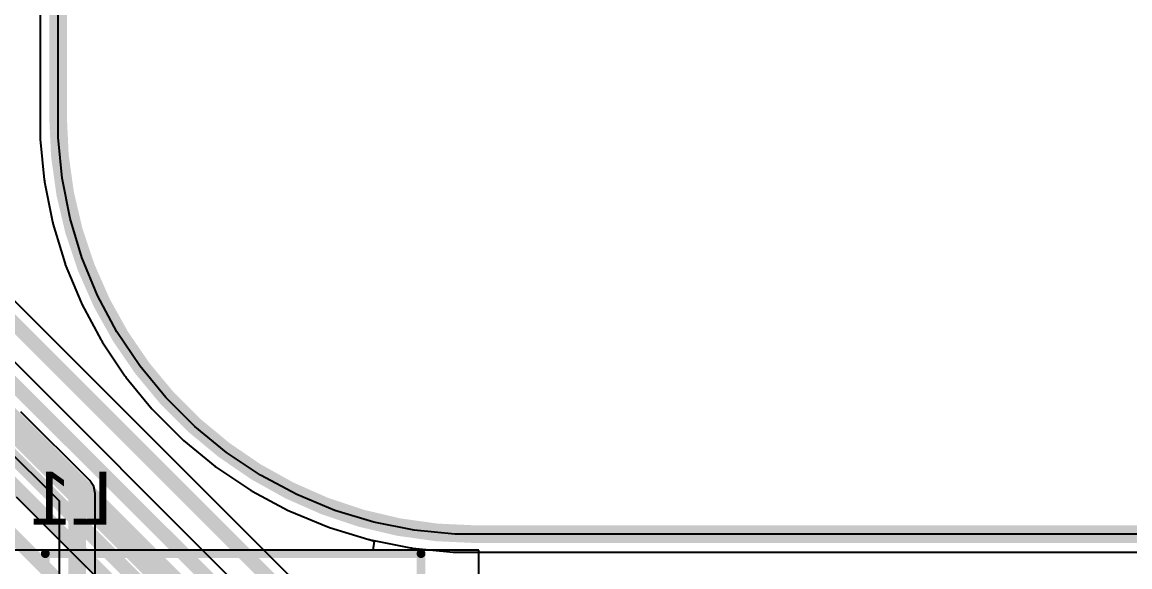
# Model space of a CAD drawing. Header units: inches. Extents: x -22 to 5433, y -13 to 5447.
# Drawn here: x 35.07 to 50.99, y 3.54 to 11.37 of the extents above; entities that cross this region are included whole.
import ezdxf

# ---------------------------------------------------------------- set-up
doc = ezdxf.new("R2010")
doc.units = ezdxf.units.IN
for name, color, linetype in [('Board_outline', 216, 'Continuous'), ('Bottom Layer', 5, 'Continuous'), ('Bottom Overlay', 54, 'Continuous'), ('Dimensions', 6, 'Continuous'), ('Ground', 16, 'Continuous'), ('Multi-Layer', 9, 'Continuous'), ('Power', 76, 'Continuous'), ('Top Layer', 1, 'Continuous')]:
    doc.layers.add(name, color=color, linetype=linetype)
doc.styles.add('Arial', font='', dxfattribs={"height": 0.2})
doc.styles.get('Arial').set_extended_font_data('Arial')

msp = doc.modelspace()

# ---------------------------------------------------------------- linework, layer by layer
at = {"layer": 'Board_outline'}
for points in [[(35.584, 10.007, 0.254, 0.254, 0), (35.584, 20.983, 0.254, 0.254, 0)], [(41.584, 4.007, 0.254, 0.254, -0.414214), (35.584, 10.007, 0.254, 0.254, 0)], [(41.584, 4.007, 0.254, 0.254, 0), (52.561, 4.007, 0.254, 0.254, 0)]]:
    msp.add_lwpolyline(points, format="xyseb", dxfattribs=at)
for points in [[(35.52, 10.007, 0.127, 0.127, 1), (35.647, 10.007, 0.127, 0.127, 1)], [(35.52, 10.007, 0.127, 0.127, 1), (35.647, 10.007, 0.127, 0.127, 1)], [(41.52, 4.007, 0.127, 0.127, 1), (41.647, 4.007, 0.127, 0.127, 1)], [(41.52, 4.007, 0.127, 0.127, 1), (41.647, 4.007, 0.127, 0.127, 1)]]:
    msp.add_lwpolyline(points, format="xyseb", close=True, dxfattribs=at)
at = {"layer": 'Bottom Layer'}
for p, q in [((35.325, 20.983), (35.325, 10.007)), ((35.325, 10.007), (35.325, 10.007)), ((35.325, 10.007), (35.325, 9.712)), ((35.325, 9.712), (35.327, 9.699)), ((35.327, 9.699), (35.326, 9.686)), ((35.326, 9.686), (35.384, 9.1)), ((35.384, 9.1), (35.388, 9.087)), ((35.388, 9.087), (35.388, 9.075)), ((35.388, 9.075), (35.503, 8.496)), ((35.503, 8.496), (35.508, 8.485)), ((35.508, 8.485), (35.509, 8.472)), ((35.509, 8.472), (35.68, 7.908)), ((35.68, 7.908), (35.686, 7.896)), ((35.686, 7.896), (35.688, 7.884)), ((35.688, 7.884), (35.914, 7.339)), ((35.914, 7.339), (35.921, 7.328)), ((35.921, 7.328), (35.925, 7.316)), ((35.925, 7.316), (36.203, 6.796)), ((36.203, 6.796), (36.211, 6.786)), ((36.211, 6.786), (36.216, 6.774)), ((36.216, 6.774), (36.543, 6.284)), ((36.543, 6.284), (36.552, 6.275)), ((36.552, 6.275), (36.559, 6.264)), ((36.559, 6.264), (36.933, 5.808)), ((36.933, 5.808), (36.942, 5.8)), ((36.942, 5.8), (36.95, 5.789)), ((36.95, 5.789), (37.366, 5.372)), ((37.366, 5.372), (37.377, 5.365)), ((37.377, 5.365), (37.385, 5.355)), ((37.385, 5.355), (37.841, 4.981)), ((37.841, 4.981), (37.852, 4.975)), ((37.852, 4.975), (37.861, 4.966)), ((37.861, 4.966), (38.352, 4.639)), ((38.352, 4.639), (38.363, 4.634)), ((38.363, 4.634), (38.373, 4.626)), ((38.373, 4.626), (38.893, 4.348)), ((38.893, 4.348), (38.906, 4.344)), ((38.906, 4.344), (38.916, 4.337)), ((38.916, 4.337), (39.461, 4.111)), ((39.461, 4.111), (39.474, 4.109)), ((39.474, 4.109), (39.485, 4.103)), ((39.485, 4.103), (40.049, 3.932)), ((40.049, 3.932), (40.055, 3.931)), ((40.055, 3.931), (40.128, 3.905)), ((40.128, 3.905), (40.106, 3.778)), ((41.63, 3.778), (34.465, 3.778)), ((40.106, 3.778), (34.465, 3.778)), ((41.63, -1.54), (41.63, 3.778)), ((41.63, 2.505), (41.63, 3.748)), ((41.63, 3.748), (52.855, 3.748))]:
    msp.add_line(p, q, dxfattribs=at)
at = {"layer": 'Bottom Overlay'}
for points in [[(35.401, 2.685, 0.127, 0.127, 0), (35.401, 3.728, 0.127, 0.127, 0)], [(35.401, 3.728, 0.127, 0.127, 0), (40.801, 3.728, 0.127, 0.127, 0)], [(40.801, 2.685, 0.127, 0.127, 0), (40.801, 3.728, 0.127, 0.127, 0)]]:
    msp.add_lwpolyline(points, format="xyseb", dxfattribs=at)
for points in [[(35.369, 3.728, 0.0635, 0.0635, 1), (35.433, 3.728, 0.0635, 0.0635, 1)], [(35.369, 3.728, 0.0635, 0.0635, 1), (35.433, 3.728, 0.0635, 0.0635, 1)], [(40.769, 3.728, 0.0635, 0.0635, 1), (40.833, 3.728, 0.0635, 0.0635, 1)], [(40.769, 3.728, 0.0635, 0.0635, 1), (40.833, 3.728, 0.0635, 0.0635, 1)]]:
    msp.add_lwpolyline(points, format="xyseb", close=True, dxfattribs=at)
at = {"layer": 'Dimensions'}
for p, q in [((35.584, 10.007), (35.584, 20.983)), ((35.584, 10.007), (35.584, 10.007)), ((35.584, 9.712), (35.584, 10.007)), ((35.642, 9.125), (35.584, 9.712)), ((35.757, 8.547), (35.642, 9.125)), ((35.928, 7.983), (35.757, 8.547)), ((36.153, 7.438), (35.928, 7.983)), ((36.431, 6.918), (36.153, 7.438)), ((36.759, 6.428), (36.431, 6.918)), ((37.133, 5.972), (36.759, 6.428)), ((37.55, 5.556), (37.133, 5.972)), ((38.005, 5.182), (37.55, 5.556)), ((38.495, 4.854), (38.005, 5.182)), ((39.015, 4.576), (38.495, 4.854)), ((39.56, 4.35), (39.015, 4.576)), ((40.124, 4.179), (39.56, 4.35)), ((40.702, 4.064), (40.124, 4.179)), ((41.289, 4.007), (40.702, 4.064)), ((41.584, 4.007), (41.289, 4.007)), ((52.561, 4.007), (41.584, 4.007))]:
    msp.add_line(p, q, dxfattribs=at)
at = {"layer": 'Ground'}
for p, q in [((35.325, 20.983), (35.325, 10.007)), ((35.325, 10.007), (35.325, 10.007)), ((35.325, 10.007), (35.325, 9.712)), ((35.325, 9.712), (35.327, 9.699)), ((35.327, 9.699), (35.326, 9.686)), ((35.326, 9.686), (35.384, 9.1)), ((35.384, 9.1), (35.388, 9.087)), ((35.388, 9.087), (35.388, 9.075)), ((35.388, 9.075), (35.503, 8.496)), ((35.503, 8.496), (35.508, 8.485)), ((35.508, 8.485), (35.509, 8.472)), ((35.509, 8.472), (35.68, 7.908)), ((35.68, 7.908), (35.686, 7.896)), ((35.686, 7.896), (35.688, 7.884)), ((35.688, 7.884), (35.914, 7.339)), ((40.149, 2.171), (34.865, 7.455)), ((35.914, 7.339), (35.921, 7.328)), ((35.921, 7.328), (35.925, 7.316)), ((35.925, 7.316), (36.203, 6.796)), ((36.203, 6.796), (36.211, 6.786)), ((36.211, 6.786), (36.216, 6.774)), ((36.216, 6.774), (36.543, 6.284)), ((36.543, 6.284), (36.552, 6.275)), ((36.552, 6.275), (36.559, 6.264)), ((36.559, 6.264), (36.933, 5.808)), ((36.933, 5.808), (36.942, 5.8)), ((36.942, 5.8), (36.95, 5.789)), ((36.95, 5.789), (37.366, 5.372)), ((37.366, 5.372), (37.377, 5.365)), ((37.377, 5.365), (37.385, 5.355)), ((37.385, 5.355), (37.841, 4.981)), ((37.841, 4.981), (37.852, 4.975)), ((37.852, 4.975), (37.861, 4.966)), ((37.861, 4.966), (38.352, 4.639)), ((38.352, 4.639), (38.363, 4.634)), ((38.363, 4.634), (38.373, 4.626)), ((38.373, 4.626), (38.893, 4.348)), ((38.893, 4.348), (38.906, 4.344)), ((38.906, 4.344), (38.916, 4.337)), ((38.916, 4.337), (39.461, 4.111)), ((39.461, 4.111), (39.474, 4.109)), ((39.474, 4.109), (39.485, 4.103)), ((39.485, 4.103), (40.049, 3.932)), ((40.049, 3.932), (40.062, 3.93)), ((40.062, 3.93), (40.074, 3.925)), ((40.074, 3.925), (40.652, 3.81)), ((40.652, 3.81), (40.665, 3.81)), ((40.665, 3.81), (40.677, 3.807)), ((40.677, 3.807), (41.264, 3.749)), ((41.264, 3.749), (41.276, 3.75)), ((41.276, 3.75), (41.289, 3.748)), ((41.289, 3.748), (52.855, 3.748))]:
    msp.add_line(p, q, dxfattribs=at)
for points in [[(31.971, 7.686, 0.203, 0.203, 0), (39.889, -0.232, 0.203, 0.203, 0)], [(32.72, 7.661, 0.203, 0.203, 0), (40.059, 0.322, 0.203, 0.203, 0)], [(31.453, 7.466, 0.203, 0.203, 0), (40.523, -1.604, 0.203, 0.203, 0)], [(34.632, 7.359, 0.203, 0.203, 0), (40.053, 1.938, 0.203, 0.203, 0)], [(34.077, 7.035, 0.203, 0.203, 0), (40.116, 0.996, 0.203, 0.203, 0)]]:
    msp.add_lwpolyline(points, format="xyseb", dxfattribs=at)
at = {"layer": 'Multi-Layer'}
for p, q in [((35.584, 10.007), (35.584, 20.983)), ((35.584, 10.007), (35.584, 10.007)), ((35.584, 9.712), (35.584, 10.007)), ((35.642, 9.125), (35.584, 9.712)), ((35.757, 8.547), (35.642, 9.125)), ((35.928, 7.983), (35.757, 8.547)), ((36.153, 7.438), (35.928, 7.983)), ((36.431, 6.918), (36.153, 7.438)), ((36.759, 6.428), (36.431, 6.918)), ((37.133, 5.972), (36.759, 6.428)), ((37.55, 5.556), (37.133, 5.972)), ((38.005, 5.182), (37.55, 5.556)), ((38.495, 4.854), (38.005, 5.182)), ((39.015, 4.576), (38.495, 4.854)), ((39.56, 4.35), (39.015, 4.576)), ((40.124, 4.179), (39.56, 4.35)), ((40.702, 4.064), (40.124, 4.179)), ((41.289, 4.007), (40.702, 4.064)), ((41.584, 4.007), (41.289, 4.007)), ((52.561, 4.007), (41.584, 4.007))]:
    msp.add_line(p, q, dxfattribs=at)
at = {"layer": 'Power'}
for p, q in [((35.325, 20.983), (35.325, 10.007)), ((35.325, 10.007), (35.325, 10.007)), ((35.325, 10.007), (35.325, 9.712)), ((35.325, 9.712), (35.327, 9.699)), ((35.327, 9.699), (35.326, 9.686)), ((35.326, 9.686), (35.384, 9.1)), ((35.384, 9.1), (35.388, 9.087)), ((35.388, 9.087), (35.388, 9.075)), ((35.388, 9.075), (35.503, 8.496)), ((35.503, 8.496), (35.508, 8.485)), ((35.508, 8.485), (35.509, 8.472)), ((35.509, 8.472), (35.68, 7.908)), ((35.68, 7.908), (35.686, 7.896)), ((35.686, 7.896), (35.688, 7.884)), ((35.688, 7.884), (35.914, 7.339)), ((39.271, 2.171), (33.649, 7.792)), ((35.914, 7.339), (35.921, 7.328)), ((35.921, 7.328), (35.925, 7.316)), ((35.925, 7.316), (36.203, 6.796)), ((36.203, 6.796), (36.211, 6.786)), ((36.211, 6.786), (36.216, 6.774)), ((36.216, 6.774), (36.543, 6.284)), ((36.543, 6.284), (36.552, 6.275)), ((36.552, 6.275), (36.559, 6.264)), ((36.559, 6.264), (36.933, 5.808)), ((36.933, 5.808), (36.942, 5.8)), ((36.942, 5.8), (36.95, 5.789)), ((36.95, 5.789), (37.366, 5.372)), ((37.366, 5.372), (37.377, 5.365)), ((37.377, 5.365), (37.385, 5.355)), ((37.385, 5.355), (37.841, 4.981)), ((37.841, 4.981), (37.852, 4.975)), ((37.852, 4.975), (37.861, 4.966)), ((37.861, 4.966), (38.352, 4.639)), ((38.352, 4.639), (38.363, 4.634)), ((38.363, 4.634), (38.373, 4.626)), ((38.373, 4.626), (38.893, 4.348)), ((34.984, 4.543), (35.591, 3.936)), ((38.893, 4.348), (38.906, 4.344)), ((38.906, 4.344), (38.916, 4.337)), ((38.916, 4.337), (39.461, 4.111)), ((39.461, 4.111), (39.474, 4.109)), ((39.474, 4.109), (39.485, 4.103)), ((39.485, 4.103), (40.049, 3.932)), ((35.591, 3.936), (36.438, 3.089)), ((40.049, 3.932), (40.062, 3.93)), ((40.062, 3.93), (40.074, 3.925)), ((40.074, 3.925), (40.652, 3.81)), ((40.652, 3.81), (40.665, 3.81)), ((40.665, 3.81), (40.677, 3.807)), ((40.677, 3.807), (41.264, 3.749)), ((41.264, 3.749), (41.276, 3.75)), ((41.276, 3.75), (41.289, 3.748)), ((41.289, 3.748), (52.855, 3.748))]:
    msp.add_line(p, q, dxfattribs=at)
for points in [[(28.901, 11.158, 0.203, 0.203, 0), (39.062, 0.996, 0.203, 0.203, 0)], [(30.593, 10.052, 0.203, 0.203, 0), (39.176, 1.469, 0.203, 0.203, 0)], [(31.301, 9.811, 0.203, 0.203, 0), (39.174, 1.938, 0.203, 0.203, 0)]]:
    msp.add_lwpolyline(points, format="xyseb", dxfattribs=at)
at = {"layer": 'Top Layer'}
for p, q in [((35.325, 20.983), (35.325, 10.007)), ((35.325, 10.007), (35.325, 10.007)), ((35.325, 10.007), (35.325, 9.712)), ((35.325, 9.712), (35.327, 9.699)), ((35.327, 9.699), (35.326, 9.686)), ((35.326, 9.686), (35.384, 9.1)), ((35.384, 9.1), (35.388, 9.087)), ((35.388, 9.087), (35.388, 9.075)), ((35.388, 9.075), (35.503, 8.496)), ((35.503, 8.496), (35.508, 8.485)), ((35.508, 8.485), (35.509, 8.472)), ((35.509, 8.472), (35.68, 7.908)), ((35.68, 7.908), (35.686, 7.896)), ((35.686, 7.896), (35.688, 7.884)), ((35.688, 7.884), (35.914, 7.339)), ((35.914, 7.339), (35.921, 7.328)), ((35.921, 7.328), (35.925, 7.316)), ((35.925, 7.316), (36.203, 6.796)), ((36.203, 6.796), (36.211, 6.786)), ((36.211, 6.786), (36.216, 6.774)), ((36.216, 6.774), (36.543, 6.284)), ((36.543, 6.284), (36.552, 6.275)), ((36.552, 6.275), (36.559, 6.264)), ((36.559, 6.264), (36.933, 5.808)), ((36.04, 4.777), (35.049, 5.768)), ((36.933, 5.808), (36.942, 5.8)), ((36.942, 5.8), (36.95, 5.789)), ((36.95, 5.789), (37.366, 5.372)), ((34.759, 5.326), (35.598, 4.486)), ((37.366, 5.372), (37.377, 5.365)), ((37.377, 5.365), (37.385, 5.355)), ((37.385, 5.355), (37.841, 4.981)), ((37.841, 4.981), (37.852, 4.975)), ((37.852, 4.975), (37.861, 4.966)), ((37.861, 4.966), (38.352, 4.639)), ((36.096, 4.693), (36.04, 4.777)), ((36.116, 4.594), (36.096, 4.693)), ((38.352, 4.639), (38.363, 4.634)), ((38.363, 4.634), (38.373, 4.626)), ((38.373, 4.626), (38.893, 4.348)), ((35.598, 4.486), (35.598, 2.195)), ((36.116, 2.195), (36.116, 4.594)), ((38.893, 4.348), (38.906, 4.344)), ((38.906, 4.344), (38.916, 4.337)), ((38.916, 4.337), (39.461, 4.111)), ((39.461, 4.111), (39.474, 4.109)), ((39.474, 4.109), (39.485, 4.103)), ((39.485, 4.103), (40.049, 3.932)), ((40.049, 3.932), (40.062, 3.93)), ((40.062, 3.93), (40.074, 3.925)), ((40.074, 3.925), (40.652, 3.81)), ((40.652, 3.81), (40.665, 3.81)), ((40.665, 3.81), (40.677, 3.807)), ((40.677, 3.807), (41.264, 3.749)), ((41.264, 3.749), (41.276, 3.75)), ((41.276, 3.75), (41.289, 3.748)), ((41.289, 3.748), (52.855, 3.748))]:
    msp.add_line(p, q, dxfattribs=at)
for points in [[(34.866, 5.585, 0.254, 0.254, 0), (35.857, 4.594, 0.254, 0.254, 0)], [(35.857, 1.218, 0.254, 0.254, 0), (35.857, 4.594, 0.254, 0.254, 0)]]:
    msp.add_lwpolyline(points, format="xyseb", dxfattribs=at)
msp.add_lwpolyline([(35.794, 4.594, 0.127, 0.127, 1), (35.921, 4.594, 0.127, 0.127, 1)], format="xyseb", close=True, dxfattribs=at)
msp.add_lwpolyline([(35.794, 4.594, 0.127, 0.127, 1), (35.921, 4.594, 0.127, 0.127, 1)], format="xyseb", close=True, dxfattribs=at)

# ---------------------------------------------------------------- texts
at = {"layer": 'Bottom Overlay', "style": 'Arial', "text_generation_flag": 2}
msp.add_text('L1', height=0.762, dxfattribs=at).set_placement((36.365, 4.146))

doc.saveas('drawing.dxf')
